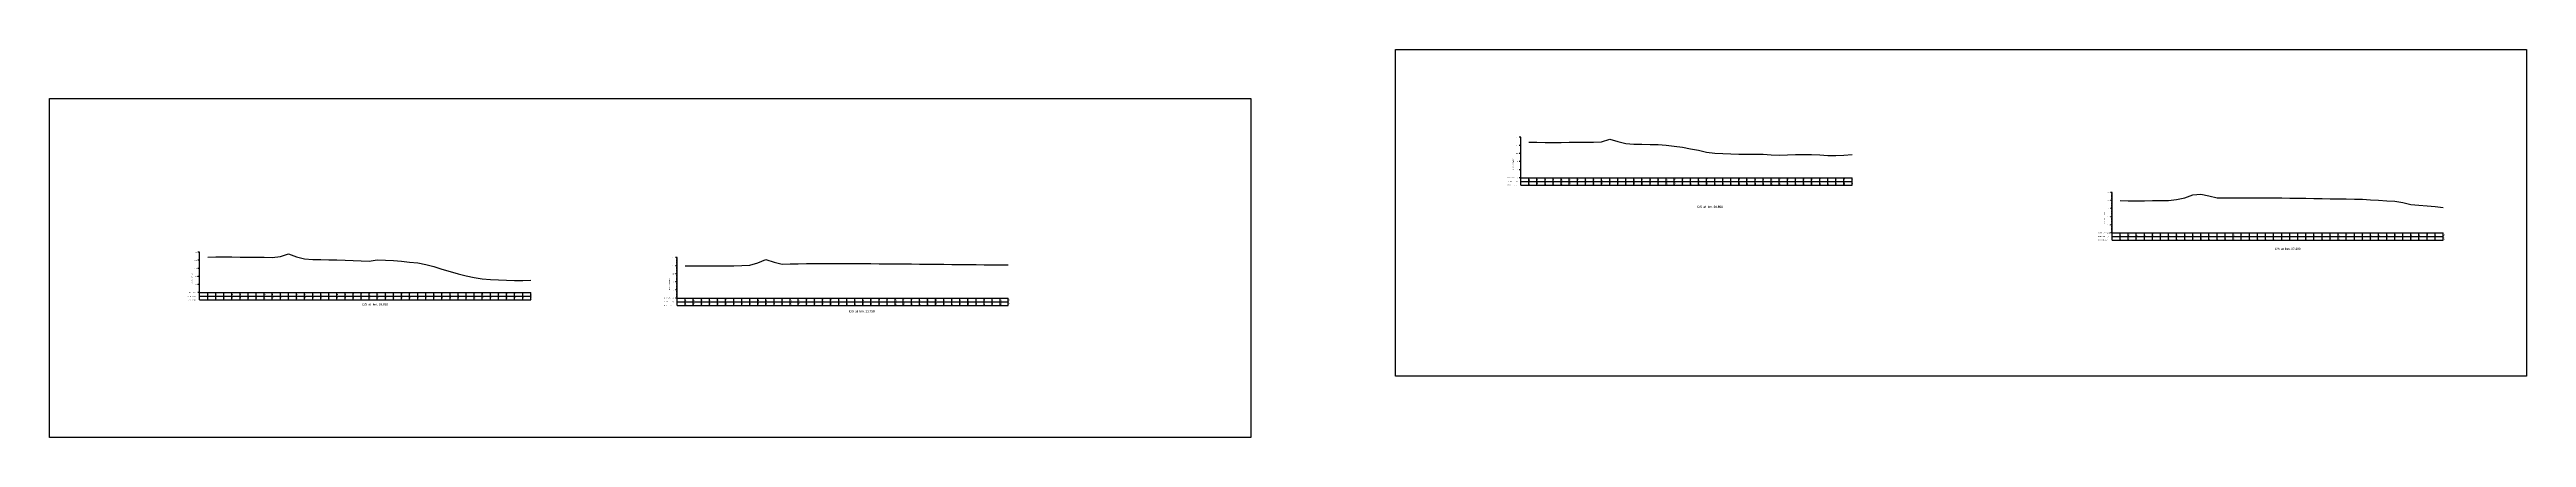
# Model space of a CAD drawing. Header units: metres. Extents: x -148477 to 168932, y -55673 to -2736.
# Drawn here: x 22290 to 23823, y -19139 to -18899 of the extents above; entities that cross this region are included whole.
import ezdxf

# ---------------------------------------------------------------- set-up
doc = ezdxf.new("R2010")
doc.units = ezdxf.units.M
doc.styles.add('liza', font='times.ttf', dxfattribs={"height": 2})
doc.styles.get("Standard").update_dxf_attribs({"font": 'times.ttf'})

msp = doc.modelspace()

# ---------------------------------------------------------------- linework, layer by layer
at = {"color": 6, "linetype": 'Continuous', "lineweight": -3, "ltscale": 0.5}
for p, q in [((23200.3763, -18953.6028), (23199.3763, -18953.6028)), ((23200.3763, -18958.6028), (23199.3763, -18958.6028)), ((23200.3763, -18963.6028), (23199.3763, -18963.6028)), ((23200.3763, -18954.6028), (23199.8763, -18954.6028)), ((23200.3763, -18955.6028), (23199.8763, -18955.6028)), ((23200.3763, -18956.6028), (23199.8763, -18956.6028)), ((23200.3763, -18957.6028), (23199.8763, -18957.6028)), ((23200.3763, -18959.6028), (23199.8763, -18959.6028)), ((23200.3763, -18960.6028), (23199.8763, -18960.6028)), ((23200.3763, -18961.6028), (23199.8763, -18961.6028)), ((23200.3763, -18962.6028), (23199.8763, -18962.6028)), ((23200.3763, -18964.6028), (23199.8763, -18964.6028)), ((23200.3763, -18965.6028), (23199.8763, -18965.6028)), ((23200.3763, -18983.1028), (23200.3763, -18953.6028)), ((23200.3763, -18968.6028), (23199.3763, -18968.6028)), ((23200.3763, -18973.6028), (23199.3763, -18973.6028)), ((23200.3763, -18978.6028), (23199.3763, -18978.6028)), ((23200.3763, -18966.6028), (23199.8763, -18966.6028)), ((23200.3763, -18967.6028), (23199.8763, -18967.6028)), ((23200.3763, -18969.6028), (23199.8763, -18969.6028)), ((23200.3763, -18970.6028), (23199.8763, -18970.6028)), ((23200.3763, -18971.6028), (23199.8763, -18971.6028)), ((23200.3763, -18972.6028), (23199.8763, -18972.6028)), ((23200.3763, -18974.6028), (23199.8763, -18974.6028)), ((23200.3763, -18975.6028), (23199.8763, -18975.6028)), ((23200.3763, -18976.6028), (23199.8763, -18976.6028)), ((23200.3763, -18977.6028), (23199.8763, -18977.6028)), ((23200.3763, -18978.6028), (23405.3763, -18978.6028)), ((23200.3763, -18980.8528), (23405.3763, -18980.8528)), ((23205.3763, -18983.1028), (23205.3763, -18978.6028)), ((23210.3763, -18983.1028), (23210.3763, -18978.6028)), ((23215.3763, -18983.1028), (23215.3763, -18978.6028)), ((23220.3763, -18983.1028), (23220.3763, -18978.6028)), ((23225.3763, -18983.1028), (23225.3763, -18978.6028)), ((23230.3763, -18983.1028), (23230.3763, -18978.6028)), ((23235.3763, -18983.1028), (23235.3763, -18978.6028)), ((23240.3763, -18983.1028), (23240.3763, -18978.6028)), ((23245.3763, -18983.1028), (23245.3763, -18978.6028)), ((23250.3763, -18983.1028), (23250.3763, -18978.6028)), ((23255.3763, -18983.1028), (23255.3763, -18978.6028)), ((23260.3763, -18983.1028), (23260.3763, -18978.6028)), ((23265.3763, -18983.1028), (23265.3763, -18978.6028)), ((23270.3763, -18983.1028), (23270.3763, -18978.6028)), ((23275.3763, -18983.1028), (23275.3763, -18978.6028)), ((23280.3763, -18983.1028), (23280.3763, -18978.6028)), ((23285.3763, -18983.1028), (23285.3763, -18978.6028)), ((23290.3763, -18983.1028), (23290.3763, -18978.6028)), ((23295.3763, -18983.1028), (23295.3763, -18978.6028)), ((23300.3763, -18983.1028), (23300.3763, -18978.6028)), ((23305.3763, -18983.1028), (23305.3763, -18978.6028)), ((23310.3763, -18983.1028), (23310.3763, -18978.6028)), ((23315.3763, -18983.1028), (23315.3763, -18978.6028)), ((23320.3763, -18983.1028), (23320.3763, -18978.6028)), ((23325.3763, -18983.1028), (23325.3763, -18978.6028)), ((23330.3763, -18983.1028), (23330.3763, -18978.6028)), ((23335.3763, -18983.1028), (23335.3763, -18978.6028)), ((23340.3763, -18983.1028), (23340.3763, -18978.6028)), ((23345.3763, -18983.1028), (23345.3763, -18978.6028)), ((23350.3763, -18983.1028), (23350.3763, -18978.6028)), ((23355.3763, -18983.1028), (23355.3763, -18978.6028)), ((23360.3763, -18983.1028), (23360.3763, -18978.6028)), ((23365.3763, -18983.1028), (23365.3763, -18978.6028)), ((23370.3763, -18983.1028), (23370.3763, -18978.6028)), ((23375.3763, -18983.1028), (23375.3763, -18978.6028)), ((23380.3763, -18983.1028), (23380.3763, -18978.6028)), ((23385.3763, -18983.1028), (23385.3763, -18978.6028)), ((23390.3763, -18983.1028), (23390.3763, -18978.6028)), ((23395.3763, -18983.1028), (23395.3763, -18978.6028)), ((23400.3763, -18983.1028), (23400.3763, -18978.6028)), ((23405.3763, -18983.1028), (23405.3763, -18978.6028)), ((23200.3763, -18983.1028), (23405.3763, -18983.1028)), ((23566.343, -18987.7031), (23565.343, -18987.7031)), ((23566.343, -18992.7031), (23565.343, -18992.7031)), ((23566.343, -18988.7031), (23565.843, -18988.7031)), ((23566.343, -18989.7031), (23565.843, -18989.7031)), ((23566.343, -18990.7031), (23565.843, -18990.7031)), ((23566.343, -18991.7031), (23565.843, -18991.7031)), ((23566.343, -18993.7031), (23565.843, -18993.7031)), ((23566.343, -18994.7031), (23565.843, -18994.7031)), ((23566.343, -18995.7031), (23565.843, -18995.7031)), ((23566.343, -18996.7031), (23565.843, -18996.7031)), ((23566.343, -19017.2031), (23566.343, -18987.7031)), ((23566.343, -18997.7031), (23565.343, -18997.7031)), ((23566.343, -19002.7031), (23565.343, -19002.7031)), ((23566.343, -19007.7031), (23565.343, -19007.7031)), ((23566.343, -18998.7031), (23565.843, -18998.7031)), ((23566.343, -18999.7031), (23565.843, -18999.7031)), ((23566.343, -19000.7031), (23565.843, -19000.7031)), ((23566.343, -19001.7031), (23565.843, -19001.7031)), ((23566.343, -19003.7031), (23565.843, -19003.7031)), ((23566.343, -19004.7031), (23565.843, -19004.7031)), ((23566.343, -19005.7031), (23565.843, -19005.7031)), ((23566.343, -19006.7031), (23565.843, -19006.7031)), ((23566.343, -19008.7031), (23565.843, -19008.7031)), ((23566.343, -19009.7031), (23565.843, -19009.7031)), ((23566.343, -19010.7031), (23565.843, -19010.7031)), ((23566.343, -19011.7031), (23565.843, -19011.7031)), ((22382.5367, -19024.6663), (22381.5367, -19024.6663)), ((22382.5367, -19025.6663), (22382.0367, -19025.6663)), ((22382.5367, -19026.6663), (22382.0367, -19026.6663)), ((22382.5367, -19054.1663), (22382.5367, -19024.6663)), ((23566.343, -19012.7031), (23565.343, -19012.7031)), ((23566.343, -19012.7031), (23771.343, -19012.7031)), ((23566.343, -19014.9531), (23771.343, -19014.9531)), ((23566.343, -19017.2031), (23771.343, -19017.2031)), ((23571.343, -19017.2031), (23571.343, -19012.7031)), ((23576.343, -19017.2031), (23576.343, -19012.7031)), ((23581.343, -19017.2031), (23581.343, -19012.7031)), ((23586.343, -19017.2031), (23586.343, -19012.7031)), ((23591.343, -19017.2031), (23591.343, -19012.7031)), ((23596.343, -19017.2031), (23596.343, -19012.7031)), ((23601.343, -19017.2031), (23601.343, -19012.7031)), ((23606.343, -19017.2031), (23606.343, -19012.7031)), ((23611.343, -19017.2031), (23611.343, -19012.7031)), ((23616.343, -19017.2031), (23616.343, -19012.7031)), ((23621.343, -19017.2031), (23621.343, -19012.7031)), ((23626.343, -19017.2031), (23626.343, -19012.7031)), ((23631.343, -19017.2031), (23631.343, -19012.7031)), ((23636.343, -19017.2031), (23636.343, -19012.7031)), ((23641.343, -19017.2031), (23641.343, -19012.7031)), ((23646.343, -19017.2031), (23646.343, -19012.7031)), ((23651.343, -19017.2031), (23651.343, -19012.7031)), ((23656.343, -19017.2031), (23656.343, -19012.7031)), ((23661.343, -19017.2031), (23661.343, -19012.7031)), ((23666.343, -19017.2031), (23666.343, -19012.7031)), ((23671.343, -19017.2031), (23671.343, -19012.7031)), ((23676.343, -19017.2031), (23676.343, -19012.7031)), ((23681.343, -19017.2031), (23681.343, -19012.7031)), ((23686.343, -19017.2031), (23686.343, -19012.7031)), ((23691.343, -19017.2031), (23691.343, -19012.7031)), ((23696.343, -19017.2031), (23696.343, -19012.7031)), ((23701.343, -19017.2031), (23701.343, -19012.7031)), ((23706.343, -19017.2031), (23706.343, -19012.7031)), ((23711.343, -19017.2031), (23711.343, -19012.7031)), ((23716.343, -19017.2031), (23716.343, -19012.7031)), ((23721.343, -19017.2031), (23721.343, -19012.7031)), ((23726.343, -19017.2031), (23726.343, -19012.7031)), ((23731.343, -19017.2031), (23731.343, -19012.7031)), ((23736.343, -19017.2031), (23736.343, -19012.7031)), ((23741.343, -19017.2031), (23741.343, -19012.7031)), ((23746.343, -19017.2031), (23746.343, -19012.7031)), ((23751.343, -19017.2031), (23751.343, -19012.7031)), ((23756.343, -19017.2031), (23756.343, -19012.7031)), ((23761.343, -19017.2031), (23761.343, -19012.7031)), ((23766.343, -19017.2031), (23766.343, -19012.7031)), ((23771.343, -19017.2031), (23771.343, -19012.7031)), ((22382.5367, -19029.6663), (22381.5367, -19029.6663)), ((22382.5367, -19034.6663), (22381.5367, -19034.6663)), ((22382.5367, -19039.6663), (22381.5367, -19039.6663)), ((22382.5367, -19027.6663), (22382.0367, -19027.6663)), ((22382.5367, -19028.6663), (22382.0367, -19028.6663)), ((22382.5367, -19030.6663), (22382.0367, -19030.6663)), ((22382.5367, -19031.6663), (22382.0367, -19031.6663)), ((22382.5367, -19032.6663), (22382.0367, -19032.6663)), ((22382.5367, -19033.6663), (22382.0367, -19033.6663)), ((22382.5367, -19035.6663), (22382.0367, -19035.6663)), ((22382.5367, -19036.6663), (22382.0367, -19036.6663)), ((22382.5367, -19037.6663), (22382.0367, -19037.6663)), ((22382.5367, -19038.6663), (22382.0367, -19038.6663)), ((22382.5367, -19040.6663), (22382.0367, -19040.6663)), ((22382.5367, -19041.6663), (22382.0367, -19041.6663)), ((22382.5367, -19042.6663), (22382.0367, -19042.6663)), ((22678.1269, -19028.0129), (22677.1269, -19028.0129)), ((22678.1269, -19033.0129), (22677.1269, -19033.0129)), ((22678.1269, -19038.0129), (22677.1269, -19038.0129)), ((22678.1269, -19029.0129), (22677.6269, -19029.0129)), ((22678.1269, -19030.0129), (22677.6269, -19030.0129)), ((22678.1269, -19031.0129), (22677.6269, -19031.0129)), ((22678.1269, -19032.0129), (22677.6269, -19032.0129)), ((22678.1269, -19034.0129), (22677.6269, -19034.0129)), ((22678.1269, -19035.0129), (22677.6269, -19035.0129)), ((22678.1269, -19036.0129), (22677.6269, -19036.0129)), ((22678.1269, -19037.0129), (22677.6269, -19037.0129)), ((22678.1269, -19039.0129), (22677.6269, -19039.0129)), ((22678.1269, -19040.0129), (22677.6269, -19040.0129)), ((22678.1269, -19041.0129), (22677.6269, -19041.0129)), ((22678.1269, -19042.0129), (22677.6269, -19042.0129)), ((22678.1269, -19057.5129), (22678.1269, -19028.0129)), ((22683.1269, -19032.9729), (22688.1269, -19032.9729)), ((22382.5367, -19044.6663), (22381.5367, -19044.6663)), ((22382.5367, -19049.6663), (22381.5367, -19049.6663)), ((22382.5367, -19043.6663), (22382.0367, -19043.6663)), ((22382.5367, -19045.6663), (22382.0367, -19045.6663)), ((22382.5367, -19046.6663), (22382.0367, -19046.6663)), ((22382.5367, -19047.6663), (22382.0367, -19047.6663)), ((22382.5367, -19048.6663), (22382.0367, -19048.6663)), ((22382.5367, -19049.6663), (22587.5367, -19049.6663)), ((22382.5367, -19051.9163), (22587.5367, -19051.9163)), ((22382.5367, -19054.1663), (22587.5367, -19054.1663)), ((22387.5367, -19054.1663), (22387.5367, -19049.6663)), ((22392.5367, -19054.1663), (22392.5367, -19049.6663)), ((22397.5367, -19054.1663), (22397.5367, -19049.6663)), ((22402.5367, -19054.1663), (22402.5367, -19049.6663)), ((22407.5367, -19054.1663), (22407.5367, -19049.6663)), ((22412.5367, -19054.1663), (22412.5367, -19049.6663)), ((22417.5367, -19054.1663), (22417.5367, -19049.6663)), ((22422.5367, -19054.1663), (22422.5367, -19049.6663)), ((22427.5367, -19054.1663), (22427.5367, -19049.6663)), ((22432.5367, -19054.1663), (22432.5367, -19049.6663)), ((22437.5367, -19054.1663), (22437.5367, -19049.6663)), ((22442.5367, -19054.1663), (22442.5367, -19049.6663)), ((22447.5367, -19054.1663), (22447.5367, -19049.6663)), ((22452.5367, -19054.1663), (22452.5367, -19049.6663)), ((22457.5367, -19054.1663), (22457.5367, -19049.6663)), ((22462.5367, -19054.1663), (22462.5367, -19049.6663)), ((22467.5367, -19054.1663), (22467.5367, -19049.6663)), ((22472.5367, -19054.1663), (22472.5367, -19049.6663)), ((22477.5367, -19054.1663), (22477.5367, -19049.6663)), ((22482.5367, -19054.1663), (22482.5367, -19049.6663)), ((22487.5367, -19054.1663), (22487.5367, -19049.6663)), ((22492.5367, -19054.1663), (22492.5367, -19049.6663)), ((22497.5367, -19054.1663), (22497.5367, -19049.6663)), ((22502.5367, -19054.1663), (22502.5367, -19049.6663)), ((22507.5367, -19054.1663), (22507.5367, -19049.6663)), ((22512.5367, -19054.1663), (22512.5367, -19049.6663)), ((22517.5367, -19054.1663), (22517.5367, -19049.6663)), ((22522.5367, -19054.1663), (22522.5367, -19049.6663)), ((22527.5367, -19054.1663), (22527.5367, -19049.6663)), ((22532.5367, -19054.1663), (22532.5367, -19049.6663)), ((22537.5367, -19054.1663), (22537.5367, -19049.6663)), ((22542.5367, -19054.1663), (22542.5367, -19049.6663)), ((22547.5367, -19054.1663), (22547.5367, -19049.6663)), ((22552.5367, -19054.1663), (22552.5367, -19049.6663)), ((22557.5367, -19054.1663), (22557.5367, -19049.6663)), ((22562.5367, -19054.1663), (22562.5367, -19049.6663)), ((22567.5367, -19054.1663), (22567.5367, -19049.6663)), ((22572.5367, -19054.1663), (22572.5367, -19049.6663)), ((22577.5367, -19054.1663), (22577.5367, -19049.6663)), ((22582.5367, -19054.1663), (22582.5367, -19049.6663)), ((22587.5367, -19054.1663), (22587.5367, -19049.6663)), ((22678.1269, -19043.0129), (22677.1269, -19043.0129)), ((22678.1269, -19048.0129), (22677.1269, -19048.0129)), ((22678.1269, -19053.0129), (22677.1269, -19053.0129)), ((22678.1269, -19044.0129), (22677.6269, -19044.0129)), ((22678.1269, -19045.0129), (22677.6269, -19045.0129)), ((22678.1269, -19046.0129), (22677.6269, -19046.0129)), ((22678.1269, -19047.0129), (22677.6269, -19047.0129)), ((22678.1269, -19049.0129), (22677.6269, -19049.0129)), ((22678.1269, -19050.0129), (22677.6269, -19050.0129)), ((22678.1269, -19051.0129), (22677.6269, -19051.0129)), ((22678.1269, -19052.0129), (22677.6269, -19052.0129)), ((22678.1269, -19053.0129), (22883.1269, -19053.0129)), ((22678.1269, -19055.2629), (22883.1269, -19055.2629)), ((22678.1269, -19057.5129), (22883.1269, -19057.5129)), ((22683.1269, -19057.5129), (22683.1269, -19053.0129)), ((22688.1269, -19057.5129), (22688.1269, -19053.0129)), ((22693.1269, -19057.5129), (22693.1269, -19053.0129)), ((22698.1269, -19057.5129), (22698.1269, -19053.0129)), ((22703.1269, -19057.5129), (22703.1269, -19053.0129)), ((22708.1269, -19057.5129), (22708.1269, -19053.0129)), ((22713.1269, -19057.5129), (22713.1269, -19053.0129)), ((22718.1269, -19057.5129), (22718.1269, -19053.0129)), ((22723.1269, -19057.5129), (22723.1269, -19053.0129)), ((22728.1269, -19057.5129), (22728.1269, -19053.0129)), ((22733.1269, -19057.5129), (22733.1269, -19053.0129)), ((22738.1269, -19057.5129), (22738.1269, -19053.0129)), ((22743.1269, -19057.5129), (22743.1269, -19053.0129)), ((22748.1269, -19057.5129), (22748.1269, -19053.0129)), ((22753.1269, -19057.5129), (22753.1269, -19053.0129)), ((22758.1269, -19057.5129), (22758.1269, -19053.0129)), ((22763.1269, -19057.5129), (22763.1269, -19053.0129)), ((22768.1269, -19057.5129), (22768.1269, -19053.0129)), ((22773.1269, -19057.5129), (22773.1269, -19053.0129)), ((22778.1269, -19057.5129), (22778.1269, -19053.0129)), ((22783.1269, -19057.5129), (22783.1269, -19053.0129)), ((22788.1269, -19057.5129), (22788.1269, -19053.0129)), ((22793.1269, -19057.5129), (22793.1269, -19053.0129)), ((22798.1269, -19057.5129), (22798.1269, -19053.0129)), ((22803.1269, -19057.5129), (22803.1269, -19053.0129)), ((22808.1269, -19057.5129), (22808.1269, -19053.0129)), ((22813.1269, -19057.5129), (22813.1269, -19053.0129)), ((22818.1269, -19057.5129), (22818.1269, -19053.0129)), ((22823.1269, -19057.5129), (22823.1269, -19053.0129)), ((22828.1269, -19057.5129), (22828.1269, -19053.0129)), ((22833.1269, -19057.5129), (22833.1269, -19053.0129)), ((22838.1269, -19057.5129), (22838.1269, -19053.0129)), ((22843.1269, -19057.5129), (22843.1269, -19053.0129)), ((22848.1269, -19057.5129), (22848.1269, -19053.0129)), ((22853.1269, -19057.5129), (22853.1269, -19053.0129)), ((22858.1269, -19057.5129), (22858.1269, -19053.0129)), ((22863.1269, -19057.5129), (22863.1269, -19053.0129)), ((22868.1269, -19057.5129), (22868.1269, -19053.0129)), ((22873.1269, -19057.5129), (22873.1269, -19053.0129)), ((22878.1269, -19057.5129), (22878.1269, -19053.0129)), ((22883.1269, -19057.5129), (22883.1269, -19053.0129))]:
    msp.add_line(p, q, dxfattribs=at)
for points in [[(23122.8407, -18899.3362), (23822.8711, -18899.3362), (23822.8711, -19101.3533), (23122.8407, -19101.3533)], [(22289.6388, -18929.5877), (23033.1657, -18929.5877), (23033.1657, -19139.187), (22289.6388, -19139.187)]]:
    msp.add_lwpolyline(points, close=True, dxfattribs=at)
for points in [[(23205.3763, -18956.6228), (23210.3763, -18956.6628), (23215.3763, -18956.7028), (23220.3763, -18956.7028), (23225.3763, -18956.7128), (23230.3763, -18956.6728), (23235.3763, -18956.6428), (23240.3763, -18956.5928), (23245.3763, -18956.5528), (23250.3763, -18956.4728), (23255.3763, -18954.7628), (23260.3763, -18956.0928), (23265.3763, -18957.5028), (23270.3763, -18957.8428), (23275.3763, -18957.9028), (23280.3763, -18957.9528), (23285.3763, -18958.0028), (23290.3763, -18958.5028), (23295.3763, -18959.0028), (23300.3763, -18959.7428), (23305.3763, -18960.6728), (23310.3763, -18961.5328), (23315.3763, -18962.7228), (23320.3763, -18963.3528), (23325.3763, -18963.7028), (23330.3763, -18963.8528), (23335.3763, -18963.9228), (23340.3763, -18963.9728), (23345.3763, -18964.0128), (23350.3763, -18964.0328), (23355.3763, -18964.4028), (23360.3763, -18964.6328), (23365.3763, -18964.4028), (23370.3763, -18964.2628), (23375.3763, -18964.1328), (23380.3763, -18964.2028), (23385.3763, -18964.4928), (23390.3763, -18964.7728), (23395.3763, -18964.7628), (23400.3763, -18964.5328), (23405.3763, -18964.2228)], [(23571.343, -18992.6531), (23576.343, -18992.8031), (23581.343, -18992.8531), (23586.343, -18992.7931), (23591.343, -18992.7431), (23596.343, -18992.6931), (23601.343, -18992.6431), (23606.343, -18992.1531), (23611.343, -18990.9231), (23616.343, -18989.2431), (23621.343, -18988.8531), (23626.343, -18989.8831), (23631.343, -18991.0331), (23636.343, -18991.0431), (23641.343, -18991.0531), (23646.343, -18991.0531), (23651.343, -18991.0631), (23656.343, -18991.0831), (23661.343, -18991.1031), (23666.343, -18991.1031), (23671.343, -18991.1031), (23676.343, -18991.1731), (23681.343, -18991.2431), (23686.343, -18991.3031), (23691.343, -18991.3631), (23696.343, -18991.4931), (23701.343, -18991.5631), (23706.343, -18991.6331), (23711.343, -18991.6931), (23716.343, -18991.8031), (23721.343, -18991.8931), (23726.343, -18992.1731), (23731.343, -18992.5331), (23736.343, -18992.8031), (23741.343, -18993.1531), (23746.343, -18993.9831), (23751.343, -18995.0431), (23756.343, -18995.4831), (23761.343, -18995.9431), (23766.343, -18996.4531), (23771.343, -18996.9631)], [(22387.5367, -19027.6163), (22392.5367, -19027.5863), (22397.5367, -19027.5463), (22402.5367, -19027.6063), (22407.5367, -19027.6663), (22412.5367, -19027.6963), (22417.5367, -19027.7163), (22422.5367, -19027.8163), (22427.5367, -19027.9063), (22432.5367, -19027.3063), (22437.5367, -19025.7363), (22442.5367, -19027.5363), (22447.5367, -19028.7063), (22452.5367, -19029.0663), (22457.5367, -19029.1763), (22462.5367, -19029.2863), (22467.5367, -19029.4463), (22472.5367, -19029.6663), (22477.5367, -19029.8763), (22482.5367, -19030.0363), (22487.5367, -19030.1863), (22492.5367, -19029.4463), (22497.5367, -19029.4763), (22502.5367, -19029.8063), (22507.5367, -19030.2763), (22512.5367, -19030.7463), (22517.5367, -19031.2863), (22522.5367, -19032.1863), (22527.5367, -19033.5063), (22532.5367, -19035.0963), (22537.5367, -19036.6563), (22542.5367, -19038.0263), (22547.5367, -19039.2263), (22552.5367, -19040.2563), (22557.5367, -19041.0563), (22562.5367, -19041.5163), (22567.5367, -19041.7763), (22572.5367, -19041.9963), (22577.5367, -19042.2063), (22582.5367, -19042.1863), (22587.5367, -19041.9163)], [(22688.1269, -19032.9729), (22693.1269, -19032.9829), (22698.1269, -19032.9929), (22703.1269, -19033.0129), (22708.1269, -19033.0329), (22713.1269, -19033.0229), (22718.1269, -19032.8429), (22723.1269, -19032.6829), (22728.1269, -19031.1429), (22733.1269, -19029.2029), (22738.1269, -19030.8929), (22743.1269, -19032.0829), (22748.1269, -19031.8529), (22753.1269, -19031.7429), (22758.1269, -19031.7129), (22763.1269, -19031.6829), (22768.1269, -19031.6629), (22773.1269, -19031.6529), (22778.1269, -19031.6429), (22783.1269, -19031.6429), (22788.1269, -19031.6729), (22793.1269, -19031.7029), (22798.1269, -19031.7329), (22803.1269, -19031.7729), (22808.1269, -19031.8229), (22813.1269, -19031.8229), (22818.1269, -19031.8629), (22823.1269, -19031.9129), (22828.1269, -19031.9429), (22833.1269, -19031.9929), (22838.1269, -19032.0529), (22843.1269, -19032.1029), (22848.1269, -19032.1529), (22853.1269, -19032.2029), (22858.1269, -19032.2629), (22863.1269, -19032.3029), (22868.1269, -19032.3729), (22873.1269, -19032.4429), (22878.1269, -19032.4429), (22883.1269, -19032.5129)]]:
    msp.add_lwpolyline(points, dxfattribs=at)

# ---------------------------------------------------------------- texts
at = {"color": 6, "linetype": 'Continuous', "lineweight": -3, "ltscale": 0.5, "char_height": 0.5, "attachment_point": 1, "style": 'liza'}
for s, insert, width in [('-5.00', (23197.3763, -18963.3528), 2), ('0.00', (23197.3763, -18958.3528), 2), ('5.00', (23197.3763, -18953.3528), 2), ('DATUM AT -20.00 (m)', (23191.8763, -18978.3528), 7.5), ('EXISTING R.L. (m)', (23191.8763, -18980.6028), 7.5), ('-10.00', (23197.3763, -18968.3528), 2), ('-15.00', (23197.3763, -18973.3528), 2), ('DISTANCE IN (m)', (23191.8763, -18982.8528), 7.5), ('0.00', (23563.343, -18992.4531), 2), ('5.00', (23563.343, -18987.4531), 2), ('-5.00', (23563.343, -18997.4531), 2), ('-10.00', (23563.343, -19002.4531), 2), ('-15.00', (23563.343, -19007.4531), 2), ('5.00', (22379.5367, -19024.4163), 2), ('DATUM AT -20.00 (m)', (23557.843, -19012.4531), 7.5), ('EXISTING R.L. (m)', (23557.843, -19014.7031), 7.5), ('DISTANCE IN (m)', (23557.843, -19016.9531), 7.5), ('-5.00', (22379.5367, -19034.4163), 2), ('-10.00', (22379.5367, -19039.4163), 2), ('0.00', (22379.5367, -19029.4163), 2), ('-5.00', (22675.1269, -19037.7629), 2), ('0.00', (22675.1269, -19032.7629), 2), ('5.00', (22675.1269, -19027.7629), 2), ('DATUM AT -20.00 (m)', (22374.0367, -19049.4163), 7.5), ('EXISTING R.L. (m)', (22374.0367, -19051.6663), 7.5), ('DISTANCE IN (m)', (22374.0367, -19053.9163), 7.5), ('-15.00', (22379.5367, -19044.4163), 2), ('DATUM AT -20.00 (m)', (22669.6269, -19052.7629), 7.5), ('EXISTING R.L. (m)', (22669.6269, -19055.0129), 7.5), ('DISTANCE IN (m)', (22669.6269, -19057.2629), 7.5), ('-10.00', (22675.1269, -19042.7629), 2), ('-15.00', (22675.1269, -19047.7629), 2)]:
    msp.add_mtext(s, dxfattribs=dict(at, insert=insert, width=width))
at = {"color": 6, "linetype": 'Continuous', "lineweight": -3, "ltscale": 0.5, "char_height": 0.5, "attachment_point": 1, "rotation": 90, "style": 'liza'}
for s, insert, width in [('ELEVATION (m PWD)', (23195.3763, -18973.6028), 10), ('1.98', (23205.4763, -18980.7528), 2.15), ('1.94', (23210.4763, -18980.7528), 2.15), ('1.90', (23215.4763, -18980.7528), 2.15), ('10.00', (23215.4763, -18983.0028), 2.15), ('1.90', (23220.4763, -18980.7528), 2.15), ('15.00', (23220.4763, -18983.0028), 2.15), ('1.89', (23225.4763, -18980.7528), 2.15), ('20.00', (23225.4763, -18983.0028), 2.15), ('25.00', (23230.4763, -18983.0028), 2.15), ('1.93', (23230.4763, -18980.7528), 2.15), ('30.00', (23235.4763, -18983.0028), 2.15), ('1.96', (23235.4763, -18980.7528), 2.15), ('2.01', (23240.4763, -18980.7528), 2.15), ('35.00', (23240.4763, -18983.0028), 2.15), ('2.05', (23245.4763, -18980.7528), 2.15), ('40.00', (23245.4763, -18983.0028), 2.15), ('45.00', (23250.4763, -18983.0028), 2.15), ('2.13', (23250.4763, -18980.7528), 2.15), ('3.84', (23255.4763, -18980.7528), 2.15), ('50.00', (23255.4763, -18983.0028), 2.15), ('55.00', (23260.4763, -18983.0028), 2.15), ('2.51', (23260.4763, -18980.7528), 2.15), ('1.10', (23265.4763, -18980.7528), 2.15), ('60.00', (23265.4763, -18983.0028), 2.15), ('0.76', (23270.4763, -18980.7528), 2.15), ('65.00', (23270.4763, -18983.0028), 2.15), ('0.70', (23275.4763, -18980.7528), 2.15), ('70.00', (23275.4763, -18983.0028), 2.15), ('0.65', (23280.4763, -18980.7528), 2.15), ('75.00', (23280.4763, -18983.0028), 2.15), ('0.60', (23285.4763, -18980.7528), 2.15), ('80.00', (23285.4763, -18983.0028), 2.15), ('0.10', (23290.4763, -18980.7528), 2.15), ('85.00', (23290.4763, -18983.0028), 2.15), ('-0.40', (23295.4763, -18980.7528), 2.15), ('90.00', (23295.4763, -18983.0028), 2.15), ('95.00', (23300.4763, -18983.0028), 2.15), ('-1.14', (23300.4763, -18980.7528), 2.15), ('-2.07', (23305.4763, -18980.7528), 2.15), ('100.00', (23305.4763, -18983.0028), 2.15), ('105.00', (23310.4763, -18983.0028), 2.15), ('-2.93', (23310.4763, -18980.7528), 2.15), ('110.00', (23315.4763, -18983.0028), 2.15), ('-4.12', (23315.4763, -18980.7528), 2.15), ('115.00', (23320.4763, -18983.0028), 2.15), ('-4.75', (23320.4763, -18980.7528), 2.15), ('-5.10', (23325.4763, -18980.7528), 2.15), ('120.00', (23325.4763, -18983.0028), 2.15), ('125.00', (23330.4763, -18983.0028), 2.15), ('-5.25', (23330.4763, -18980.7528), 2.15), ('130.00', (23335.4763, -18983.0028), 2.15), ('-5.32', (23335.4763, -18980.7528), 2.15), ('135.00', (23340.4763, -18983.0028), 2.15), ('-5.37', (23340.4763, -18980.7528), 2.15), ('140.00', (23345.4763, -18983.0028), 2.15), ('-5.41', (23345.4763, -18980.7528), 2.15), ('145.00', (23350.4763, -18983.0028), 2.15), ('-5.43', (23350.4763, -18980.7528), 2.15), ('-5.80', (23355.4763, -18980.7528), 2.15), ('150.00', (23355.4763, -18983.0028), 2.15), ('-6.03', (23360.4763, -18980.7528), 2.15), ('155.00', (23360.4763, -18983.0028), 2.15), ('-5.80', (23365.4763, -18980.7528), 2.15), ('160.00', (23365.4763, -18983.0028), 2.15), ('165.00', (23370.4763, -18983.0028), 2.15), ('-5.66', (23370.4763, -18980.7528), 2.15), ('170.00', (23375.4763, -18983.0028), 2.15), ('-5.53', (23375.4763, -18980.7528), 2.15), ('-5.60', (23380.4763, -18980.7528), 2.15), ('175.00', (23380.4763, -18983.0028), 2.15), ('-5.89', (23385.4763, -18980.7528), 2.15), ('180.00', (23385.4763, -18983.0028), 2.15), ('185.00', (23390.4763, -18983.0028), 2.15), ('-6.17', (23390.4763, -18980.7528), 2.15), ('190.00', (23395.4763, -18983.0028), 2.15), ('-6.16', (23395.4763, -18980.7528), 2.15), ('195.00', (23400.4763, -18983.0028), 2.15), ('-5.93', (23400.4763, -18980.7528), 2.15), ('200.00', (23405.4763, -18983.0028), 2.15), ('-5.62', (23405.4763, -18980.7528), 2.15), ('0.00', (23205.4763, -18983.0028), 2.15), ('5.00', (23210.4763, -18983.0028), 2.15), ('ELEVATION (m PWD)', (23561.343, -19007.7031), 10), ('0.05', (23571.443, -19014.8531), 2.15), ('0.00', (23571.443, -19017.1031), 2.15), ('-0.10', (23576.443, -19014.8531), 2.15), ('5.00', (23576.443, -19017.1031), 2.15), ('-0.15', (23581.443, -19014.8531), 2.15), ('10.00', (23581.443, -19017.1031), 2.15), ('-0.09', (23586.443, -19014.8531), 2.15), ('15.00', (23586.443, -19017.1031), 2.15), ('-0.04', (23591.443, -19014.8531), 2.15), ('20.00', (23591.443, -19017.1031), 2.15), ('0.01', (23596.443, -19014.8531), 2.15), ('25.00', (23596.443, -19017.1031), 2.15), ('0.06', (23601.443, -19014.8531), 2.15), ('30.00', (23601.443, -19017.1031), 2.15), ('0.55', (23606.443, -19014.8531), 2.15), ('35.00', (23606.443, -19017.1031), 2.15), ('1.78', (23611.443, -19014.8531), 2.15), ('40.00', (23611.443, -19017.1031), 2.15), ('45.00', (23616.443, -19017.1031), 2.15), ('3.46', (23616.443, -19014.8531), 2.15), ('3.85', (23621.443, -19014.8531), 2.15), ('50.00', (23621.443, -19017.1031), 2.15), ('2.82', (23626.443, -19014.8531), 2.15), ('55.00', (23626.443, -19017.1031), 2.15), ('60.00', (23631.443, -19017.1031), 2.15), ('1.67', (23631.443, -19014.8531), 2.15), ('65.00', (23636.443, -19017.1031), 2.15), ('1.66', (23636.443, -19014.8531), 2.15), ('70.00', (23641.443, -19017.1031), 2.15), ('1.65', (23641.443, -19014.8531), 2.15), ('75.00', (23646.443, -19017.1031), 2.15), ('1.65', (23646.443, -19014.8531), 2.15), ('80.00', (23651.443, -19017.1031), 2.15), ('1.64', (23651.443, -19014.8531), 2.15), ('85.00', (23656.443, -19017.1031), 2.15), ('1.62', (23656.443, -19014.8531), 2.15), ('1.60', (23661.443, -19014.8531), 2.15), ('90.00', (23661.443, -19017.1031), 2.15), ('1.60', (23666.443, -19014.8531), 2.15), ('95.00', (23666.443, -19017.1031), 2.15), ('1.60', (23671.443, -19014.8531), 2.15), ('100.00', (23671.443, -19017.1031), 2.15), ('105.00', (23676.443, -19017.1031), 2.15), ('1.53', (23676.443, -19014.8531), 2.15), ('110.00', (23681.443, -19017.1031), 2.15), ('1.46', (23681.443, -19014.8531), 2.15), ('1.40', (23686.443, -19014.8531), 2.15), ('115.00', (23686.443, -19017.1031), 2.15), ('120.00', (23691.443, -19017.1031), 2.15), ('1.34', (23691.443, -19014.8531), 2.15), ('125.00', (23696.443, -19017.1031), 2.15), ('1.21', (23696.443, -19014.8531), 2.15), ('130.00', (23701.443, -19017.1031), 2.15), ('1.14', (23701.443, -19014.8531), 2.15), ('1.07', (23706.443, -19014.8531), 2.15), ('135.00', (23706.443, -19017.1031), 2.15), ('1.01', (23711.443, -19014.8531), 2.15), ('140.00', (23711.443, -19017.1031), 2.15), ('0.90', (23716.443, -19014.8531), 2.15), ('145.00', (23716.443, -19017.1031), 2.15), ('0.81', (23721.443, -19014.8531), 2.15), ('150.00', (23721.443, -19017.1031), 2.15), ('0.53', (23726.443, -19014.8531), 2.15), ('155.00', (23726.443, -19017.1031), 2.15), ('0.17', (23731.443, -19014.8531), 2.15), ('160.00', (23731.443, -19017.1031), 2.15), ('-0.10', (23736.443, -19014.8531), 2.15), ('165.00', (23736.443, -19017.1031), 2.15), ('-0.45', (23741.443, -19014.8531), 2.15), ('170.00', (23741.443, -19017.1031), 2.15), ('-1.28', (23746.443, -19014.8531), 2.15), ('175.00', (23746.443, -19017.1031), 2.15), ('180.00', (23751.443, -19017.1031), 2.15), ('-2.34', (23751.443, -19014.8531), 2.15), ('-2.78', (23756.443, -19014.8531), 2.15), ('185.00', (23756.443, -19017.1031), 2.15), ('190.00', (23761.443, -19017.1031), 2.15), ('-3.24', (23761.443, -19014.8531), 2.15), ('195.00', (23766.443, -19017.1031), 2.15), ('-3.75', (23766.443, -19014.8531), 2.15), ('200.00', (23771.443, -19017.1031), 2.15), ('-4.26', (23771.443, -19014.8531), 2.15), ('ELEVATION (m PWD)', (22377.5367, -19044.6663), 10), ('ELEVATION (m PWD)', (22673.1269, -19048.0129), 10), ('2.05', (22387.6367, -19051.8163), 2.15), ('0.00', (22387.6367, -19054.0663), 2.15), ('2.08', (22392.6367, -19051.8163), 2.15), ('5.00', (22392.6367, -19054.0663), 2.15), ('10.00', (22397.6367, -19054.0663), 2.15), ('2.12', (22397.6367, -19051.8163), 2.15), ('2.06', (22402.6367, -19051.8163), 2.15), ('15.00', (22402.6367, -19054.0663), 2.15), ('2.00', (22407.6367, -19051.8163), 2.15), ('20.00', (22407.6367, -19054.0663), 2.15), ('25.00', (22412.6367, -19054.0663), 2.15), ('1.97', (22412.6367, -19051.8163), 2.15), ('30.00', (22417.6367, -19054.0663), 2.15), ('1.95', (22417.6367, -19051.8163), 2.15), ('1.85', (22422.6367, -19051.8163), 2.15), ('35.00', (22422.6367, -19054.0663), 2.15), ('40.00', (22427.6367, -19054.0663), 2.15), ('1.76', (22427.6367, -19051.8163), 2.15), ('45.00', (22432.6367, -19054.0663), 2.15), ('2.36', (22432.6367, -19051.8163), 2.15), ('50.00', (22437.6367, -19054.0663), 2.15), ('3.93', (22437.6367, -19051.8163), 2.15), ('55.00', (22442.6367, -19054.0663), 2.15), ('2.13', (22442.6367, -19051.8163), 2.15), ('0.96', (22447.6367, -19051.8163), 2.15), ('60.00', (22447.6367, -19054.0663), 2.15), ('0.60', (22452.6367, -19051.8163), 2.15), ('65.00', (22452.6367, -19054.0663), 2.15), ('0.49', (22457.6367, -19051.8163), 2.15), ('70.00', (22457.6367, -19054.0663), 2.15), ('0.38', (22462.6367, -19051.8163), 2.15), ('75.00', (22462.6367, -19054.0663), 2.15), ('0.22', (22467.6367, -19051.8163), 2.15), ('80.00', (22467.6367, -19054.0663), 2.15), ('0.00', (22472.6367, -19051.8163), 2.15), ('85.00', (22472.6367, -19054.0663), 2.15), ('-0.21', (22477.6367, -19051.8163), 2.15), ('90.00', (22477.6367, -19054.0663), 2.15), ('-0.37', (22482.6367, -19051.8163), 2.15), ('95.00', (22482.6367, -19054.0663), 2.15), ('-0.52', (22487.6367, -19051.8163), 2.15), ('100.00', (22487.6367, -19054.0663), 2.15), ('0.22', (22492.6367, -19051.8163), 2.15), ('105.00', (22492.6367, -19054.0663), 2.15), ('0.19', (22497.6367, -19051.8163), 2.15), ('110.00', (22497.6367, -19054.0663), 2.15), ('-0.14', (22502.6367, -19051.8163), 2.15), ('115.00', (22502.6367, -19054.0663), 2.15), ('-0.61', (22507.6367, -19051.8163), 2.15), ('120.00', (22507.6367, -19054.0663), 2.15), ('-1.08', (22512.6367, -19051.8163), 2.15), ('125.00', (22512.6367, -19054.0663), 2.15), ('130.00', (22517.6367, -19054.0663), 2.15), ('-1.62', (22517.6367, -19051.8163), 2.15), ('135.00', (22522.6367, -19054.0663), 2.15), ('-2.52', (22522.6367, -19051.8163), 2.15), ('-3.84', (22527.6367, -19051.8163), 2.15), ('140.00', (22527.6367, -19054.0663), 2.15), ('145.00', (22532.6367, -19054.0663), 2.15), ('-5.43', (22532.6367, -19051.8163), 2.15), ('150.00', (22537.6367, -19054.0663), 2.15), ('-6.99', (22537.6367, -19051.8163), 2.15), ('-8.36', (22542.6367, -19051.8163), 2.15), ('155.00', (22542.6367, -19054.0663), 2.15), ('160.00', (22547.6367, -19054.0663), 2.15), ('-9.56', (22547.6367, -19051.8163), 2.15), ('-10.59', (22552.6367, -19051.8163), 2.15), ('165.00', (22552.6367, -19054.0663), 2.15), ('170.00', (22557.6367, -19054.0663), 2.15), ('-11.39', (22557.6367, -19051.8163), 2.15), ('-11.85', (22562.6367, -19051.8163), 2.15), ('175.00', (22562.6367, -19054.0663), 2.15), ('180.00', (22567.6367, -19054.0663), 2.15), ('-12.11', (22567.6367, -19051.8163), 2.15), ('185.00', (22572.6367, -19054.0663), 2.15), ('-12.33', (22572.6367, -19051.8163), 2.15), ('190.00', (22577.6367, -19054.0663), 2.15), ('-12.54', (22577.6367, -19051.8163), 2.15), ('195.00', (22582.6367, -19054.0663), 2.15), ('-12.52', (22582.6367, -19051.8163), 2.15), ('200.00', (22587.6367, -19054.0663), 2.15), ('-12.25', (22587.6367, -19051.8163), 2.15), ('0.04', (22683.2269, -19055.1629), 2.15), ('0.00', (22683.2269, -19057.4129), 2.15), ('0.04', (22688.2269, -19055.1629), 2.15), ('5.00', (22688.2269, -19057.4129), 2.15), ('0.03', (22693.2269, -19055.1629), 2.15), ('10.00', (22693.2269, -19057.4129), 2.15), ('0.02', (22698.2269, -19055.1629), 2.15), ('15.00', (22698.2269, -19057.4129), 2.15), ('0.00', (22703.2269, -19055.1629), 2.15), ('20.00', (22703.2269, -19057.4129), 2.15), ('-0.02', (22708.2269, -19055.1629), 2.15), ('25.00', (22708.2269, -19057.4129), 2.15), ('-0.01', (22713.2269, -19055.1629), 2.15), ('30.00', (22713.2269, -19057.4129), 2.15), ('0.17', (22718.2269, -19055.1629), 2.15), ('35.00', (22718.2269, -19057.4129), 2.15), ('0.33', (22723.2269, -19055.1629), 2.15), ('40.00', (22723.2269, -19057.4129), 2.15), ('1.87', (22728.2269, -19055.1629), 2.15), ('45.00', (22728.2269, -19057.4129), 2.15), ('3.81', (22733.2269, -19055.1629), 2.15), ('50.00', (22733.2269, -19057.4129), 2.15), ('55.00', (22738.2269, -19057.4129), 2.15), ('2.12', (22738.2269, -19055.1629), 2.15), ('0.93', (22743.2269, -19055.1629), 2.15), ('60.00', (22743.2269, -19057.4129), 2.15), ('65.00', (22748.2269, -19057.4129), 2.15), ('1.16', (22748.2269, -19055.1629), 2.15), ('70.00', (22753.2269, -19057.4129), 2.15), ('1.27', (22753.2269, -19055.1629), 2.15), ('1.30', (22758.2269, -19055.1629), 2.15), ('75.00', (22758.2269, -19057.4129), 2.15), ('80.00', (22763.2269, -19057.4129), 2.15), ('1.33', (22763.2269, -19055.1629), 2.15), ('85.00', (22768.2269, -19057.4129), 2.15), ('1.35', (22768.2269, -19055.1629), 2.15), ('90.00', (22773.2269, -19057.4129), 2.15), ('1.36', (22773.2269, -19055.1629), 2.15), ('95.00', (22778.2269, -19057.4129), 2.15), ('1.37', (22778.2269, -19055.1629), 2.15), ('100.00', (22783.2269, -19057.4129), 2.15), ('1.37', (22783.2269, -19055.1629), 2.15), ('105.00', (22788.2269, -19057.4129), 2.15), ('1.34', (22788.2269, -19055.1629), 2.15), ('110.00', (22793.2269, -19057.4129), 2.15), ('1.31', (22793.2269, -19055.1629), 2.15), ('1.28', (22798.2269, -19055.1629), 2.15), ('115.00', (22798.2269, -19057.4129), 2.15), ('120.00', (22803.2269, -19057.4129), 2.15), ('1.24', (22803.2269, -19055.1629), 2.15), ('125.00', (22808.2269, -19057.4129), 2.15), ('1.19', (22808.2269, -19055.1629), 2.15), ('130.00', (22813.2269, -19057.4129), 2.15), ('1.19', (22813.2269, -19055.1629), 2.15), ('135.00', (22818.2269, -19057.4129), 2.15), ('1.15', (22818.2269, -19055.1629), 2.15), ('1.10', (22823.2269, -19055.1629), 2.15), ('140.00', (22823.2269, -19057.4129), 2.15), ('1.07', (22828.2269, -19055.1629), 2.15), ('145.00', (22828.2269, -19057.4129), 2.15), ('1.02', (22833.2269, -19055.1629), 2.15), ('150.00', (22833.2269, -19057.4129), 2.15), ('0.96', (22838.2269, -19055.1629), 2.15), ('155.00', (22838.2269, -19057.4129), 2.15), ('0.91', (22843.2269, -19055.1629), 2.15), ('160.00', (22843.2269, -19057.4129), 2.15), ('0.86', (22848.2269, -19055.1629), 2.15), ('165.00', (22848.2269, -19057.4129), 2.15), ('0.81', (22853.2269, -19055.1629), 2.15), ('170.00', (22853.2269, -19057.4129), 2.15), ('0.75', (22858.2269, -19055.1629), 2.15), ('175.00', (22858.2269, -19057.4129), 2.15), ('0.71', (22863.2269, -19055.1629), 2.15), ('180.00', (22863.2269, -19057.4129), 2.15), ('0.64', (22868.2269, -19055.1629), 2.15), ('185.00', (22868.2269, -19057.4129), 2.15), ('0.57', (22873.2269, -19055.1629), 2.15), ('190.00', (22873.2269, -19057.4129), 2.15), ('0.57', (22878.2269, -19055.1629), 2.15), ('195.00', (22878.2269, -19057.4129), 2.15), ('0.50', (22883.2269, -19055.1629), 2.15), ('200.00', (22883.2269, -19057.4129), 2.15)]:
    msp.add_mtext(s, dxfattribs=dict(at, insert=insert, width=width))
at = {"color": 0, "linetype": 'ByBlock', "lineweight": 30, "char_height": 1.326841, "width": 81.781813, "attachment_point": 1}
for s, insert in [('{\\fCalibri|b1|i0|c0|p34;\\C256;C/S  at  km. 26.800}', (23309.5342, -18995.8766)), ('{\\fCalibri|b1|i0|c0|p34;\\C256;C/S  at  km. 27.200}', (23667.1063, -19021.9178)), ('{\\fCalibri|b1|i0|c0|p34;\\C256;C/S  at  km. 10.950}', (22483.1651, -19056.2498)), ('{\\fCalibri|b1|i0|c0|p34;\\C256;C/S  at  km. 11.750}', (22784.5045, -19060.5399))]:
    msp.add_mtext(s, dxfattribs=dict(at, insert=insert))

doc.saveas('drawing.dxf')
